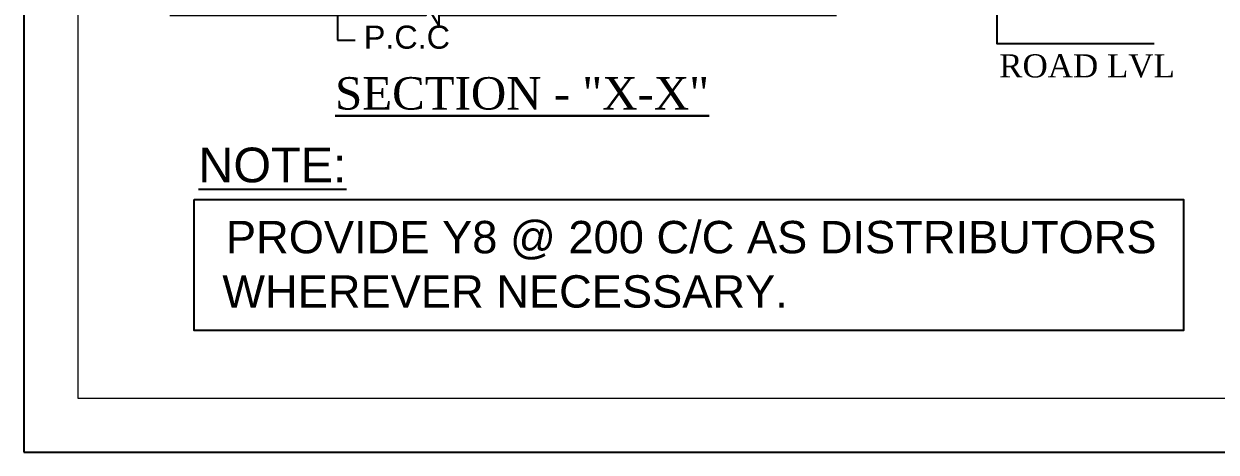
# Model space of a CAD drawing. Header units: inches. Extents: x 42351 to 118476, y -157843 to -108551.
# Drawn here: x 42351 to 55238, y -157843 to -153212 of the extents above; entities that cross this region are included whole.
import ezdxf
from ezdxf.enums import TextEntityAlignment as Align

# ---------------------------------------------------------------- set-up
doc = ezdxf.new("R2010")
doc.units = ezdxf.units.IN
doc.header["$MEASUREMENT"] = 0
for name, color, linetype in [('1', 8, 'Continuous'), ('2', 5, 'Continuous'), ('ARROW', 5, 'Continuous'), ('BEAM TXT', 4, 'Continuous'), ('DIM', 251, 'Continuous'), ('STAIR CASE TXT', 4, 'Continuous'), ('TITLE-4', 4, 'Continuous')]:
    doc.layers.add(name, color=color, linetype=linetype)
doc.layers.add('JKEC COLHAT', color=2, linetype='Continuous', lineweight=20)
doc.layers.add('text', color=4, linetype='Continuous', lineweight=30)
doc.styles.add('Arial', font='arial.ttf', dxfattribs={"height": 400})
doc.styles.add('T200', font='sanss___.ttf', dxfattribs={"height": 250})
doc.styles.add('T300', font='sanss___.ttf', dxfattribs={"height": 350})
doc.styles.add('T400', font='romantic.ttf')
doc.dimstyles.new('T 200', dxfattribs={"dimtxt": 250, "dimasz": 150, "dimexe": 1, "dimexo": 0, "dimgap": 50, "dimtad": 1, "dimdec": 0, "dimdsep": 46, "dimtxsty": 'T200', "dimblk": 'ARCHTICK', "dimcen": 2.5, "dimdle": 1, "dimclrd": 5, "dimclre": 253, "dimclrt": 1, "dimadec": 0, "dimazin": 0, "dimtfac": 1, "dimtdec": 0, "dimtmove": 2, "dimatfit": 3, "dimfxl": 0, "dimarcsym": 0})

# ---------------------------------------------------------------- blocks, each defined once
blk = doc.blocks.new('_ARCHTICK')
at = {"color": 0, "linetype": 'ByBlock', "const_width": 0.15}
blk.add_lwpolyline([(-0.5, -0.5), (0.5, 0.5)], dxfattribs=at)

msp = doc.modelspace()

# ---------------------------------------------------------------- linework, layer by layer
at = {"layer": '1'}
msp.add_lwpolyline([(43929.8, -153117.2), (46700.4, -153117.2), (46700.4, -153006.8), (46841.3, -153239), (46841.3, -153117.2), (51135.2, -153117.2)], dxfattribs=at)
at = {"layer": '2', "color": 1}
msp.add_lwpolyline([(44193.4, -155112.9), (54885.4, -155112.9), (54885.4, -156526.4), (44193.4, -156526.4)], close=True, dxfattribs=at)
at = {"layer": 'Defpoints', "ltscale": 0.2}
msp.add_lwpolyline([(42351.3, -157843.2), (113517.9, -157843.2), (113517.9, -108551.5), (42351.3, -108551.5)], close=True, dxfattribs=at)
at = {"layer": 'DIM', "color": 6}
msp.add_lwpolyline([(52869.3, -153064.6), (52869.3, -153426.2), (54569.5, -153426.2)], dxfattribs=at)
at = {"layer": 'JKEC COLHAT', "ltscale": 0.2}
msp.add_lwpolyline([(42934.6, -157259.8), (112934.6, -157259.8), (112934.6, -109134.8), (42934.6, -109134.8)], close=True, dxfattribs=at)

# ---------------------------------------------------------------- texts
at = {"layer": 'BEAM TXT', "color": 3, "style": 'Arial'}
for s, p in [('PROVIDE Y8 @ 200 C/C AS DISTRIBUTORS', (44535.1, -155693.1)), ('WHEREVER NECESSARY.', (44496.5, -156280.6))]:
    msp.add_text(s, height=350, dxfattribs=at).set_placement(p)
at = {"layer": 'STAIR CASE TXT', "color": 4, "style": 'T400'}
msp.add_text('ROAD LVL', height=250, rotation=0, dxfattribs=at).set_placement((54792.1, -153791.4), align=Align.RIGHT)
at = {"layer": 'text', "style": 'T300'}
msp.add_text('P.C.C', height=250, rotation=0.00006, dxfattribs=at).set_placement((46957.4, -153481.4), align=Align.RIGHT)
at = {"layer": 'text', "color": 4, "style": 'T400'}
msp.add_text('%%USECTION - "X-X"', height=350, dxfattribs=at).set_placement((47736.6, -153964.4), align=Align.MIDDLE)
at = {"layer": 'TITLE-4', "color": 6, "style": 'T200'}
msp.add_text('%%UNOTE:', height=375, dxfattribs=at).set_placement((44237.6, -154925.6))

# ---------------------------------------------------------------- leaders
at = {"layer": 'ARROW'}
msp.add_leader([(45740.6, -152751.6), (45740.6, -153389.5), (45932.7, -153389.5)], dimstyle='T 200', override={"dimasz": 250, "dimtad": 0, "dimrnd": 5, "dimfxl": 5000, "dimarcsym": 2}, dxfattribs=at)

doc.saveas('drawing.dxf')
